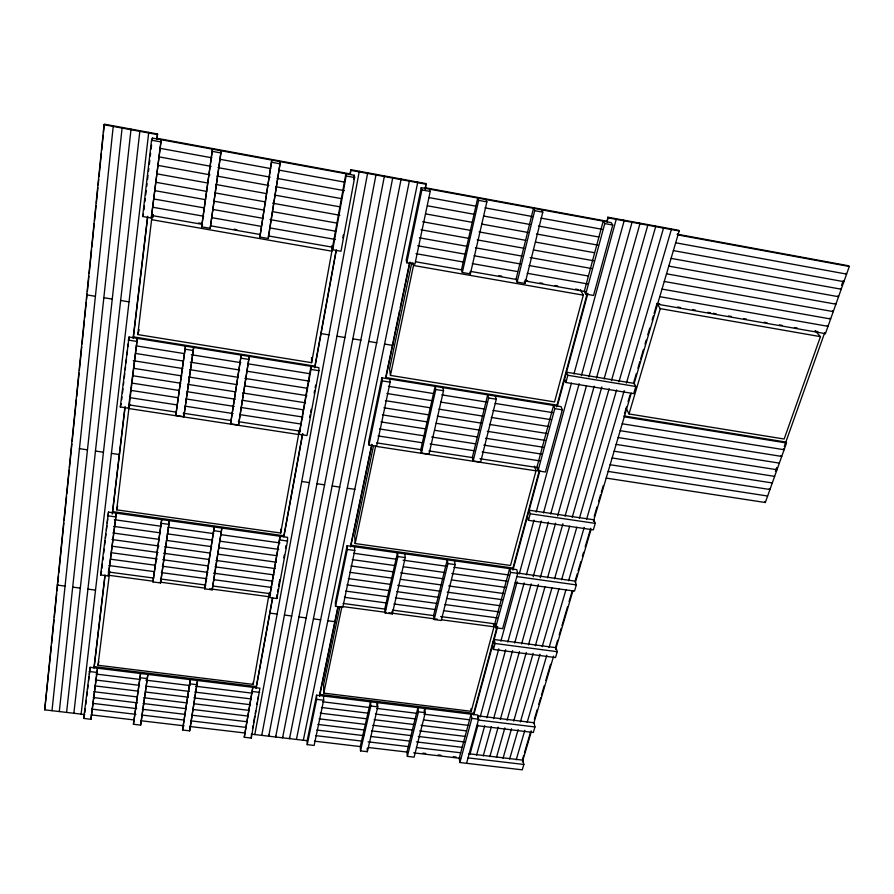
<?xml version="1.0" encoding="UTF-8"?>
<svg xmlns="http://www.w3.org/2000/svg" width="894" height="894" viewBox="0 0 894 894"><rect width="100%" height="100%" fill="white"/><g stroke="black" fill="none" stroke-linecap="round" stroke-linejoin="round"><path stroke-width="1.34" d="M299.177 434.339L310.933 366.35L310.967 369.434L299.177 434.339L306.977 435.534L318.946 370.708L318.867 367.624L129.049 337.038L120.299 406.96L128.434 408.2L129.317 404.937L137.318 338.379L128.434 408.2M129.965 404.524L128.881 408.547L116.701 509.848L280.705 533.025L298.596 434.518L298.618 430.416M289.533 737.416L289.522 738.634L401.138 179.012M282.627 736.6L282.593 737.829L392.801 177.47M269.507 597.516L280.079 536.277L269.507 597.516L276.894 598.511L287.499 541.049L287.577 537.328L108.498 512.094L100.609 574.943L108.286 575.971L116.298 513.19L108.286 575.971M283.867 536.813L283.89 535.752L112.666 511.603L112.398 512.642M275.698 735.784L275.665 737.014L384.442 175.928M280.705 533.025L280.817 529.237M276.894 598.511L277.006 594.599M268.77 734.969L268.725 736.187L376.072 174.375M269.943 611.988L269.899 613.116L277.196 614.077M109.772 571.322L98.005 665.248L253.214 684.402L269.295 592.733M244.263 737.259L252.812 687.33L244.263 737.259L251.281 738.075L259.908 688.201L90.149 667.304L83.667 718.43L90.942 719.29L97.513 668.209L90.942 719.29M256.243 687.743L256.299 686.558L94.239 666.589L93.971 667.773M251.281 738.075L251.449 734.834M253.214 684.402L253.348 681.966M259.875 237.022L271.776 160.093L259.875 237.022L268.301 238.508L280.347 161.669L268.703 234.586M268.301 238.508L268.491 235.96M238.508 425.052L249.258 356.415L238.508 425.052L230.574 423.834L241.19 355.108L230.574 423.834M84.74 714.541L44.7 709.836L104.039 124.735L104.352 124.165L157.556 133.999L156.897 139.531M51.36 646.295L44.7 709.836M51.64 643.524L54.031 619.978M54.31 617.206L56.702 593.661M56.981 590.9L57.685 583.972L57.35 585.089L65.005 586.095M57.819 582.586L58.523 575.647M58.814 572.875L63.876 522.945M64.156 520.163L66.558 496.583M66.838 493.812L69.229 470.233M69.508 467.461L71.9 443.882M72.179 441.111L76.403 399.495M76.694 396.724L79.085 373.144M79.365 370.373L81.756 346.783M82.036 344.011L84.427 320.432M84.718 317.661L86.26 302.407M86.539 299.624L87.109 294.081L86.785 294.886L95.245 296.283M87.388 291.321L88.931 276.123M89.21 273.363L91.59 249.873M91.87 247.113L94.261 223.623M94.54 220.863L96.083 205.665M96.362 202.904L97.904 187.706M98.184 184.946L98.742 179.426M99.022 176.654L101.413 153.176M101.692 150.415L103.235 135.218M103.514 132.457L104.218 125.54M52.008 710.696L113.27 125.808M212.18 589.85L221.846 528.063L212.18 589.85L204.681 588.855L214.236 526.991L204.681 588.855M59.306 711.557L122.154 127.451M66.581 712.406L131.038 129.094M73.856 713.267L139.889 130.725M189.651 730.856L197.507 680.513L189.651 730.856L182.544 730.018L190.299 679.63L182.544 730.018M81.108 714.116L148.728 132.368M151.276 218.013L161.211 139.721L151.276 218.013L142.615 216.493L151.555 140.19L152.393 138.101L354.337 175.302L354.616 177.548L341.005 251.236L332.724 249.784L332.568 247.202L345.9 173.749L346.134 175.984L332.724 249.784M84.818 712.741L85.299 708.607M85.779 704.483L86.271 700.348M86.752 696.225L87.243 692.09M87.567 689.341L88.048 685.206M88.528 681.072L89.02 676.948M89.344 674.188L90.149 667.304M101.905 568.327L102.385 564.215M102.866 560.102L103.19 557.353M103.67 553.241L104.151 549.128M104.632 545.016L105.123 540.892M105.436 538.154L105.928 534.042M106.408 529.93L106.889 525.806M107.213 523.068L107.693 518.956M108.174 514.843L108.498 512.094M121.707 399.618L122.02 396.891M122.5 392.812L122.981 388.734M123.461 384.655L123.774 381.928M124.255 377.849L124.735 373.77M125.216 369.691L125.529 366.965M126.009 362.886L126.49 358.807M126.97 354.728L127.451 350.649M127.931 346.559L128.244 343.844M128.725 339.765L129.049 337.038M143.968 209.9L144.459 205.754M144.94 201.608L145.264 198.848M145.756 194.713L146.236 190.567M146.728 186.421L147.052 183.661M147.532 179.526L148.024 175.38M148.505 171.235L148.829 168.474M149.32 164.328L149.801 160.194M150.293 156.048L150.617 153.287M151.097 149.142L151.589 145.007M152.069 140.861L152.393 138.101M93.959 667.874L104.978 575.066M112.219 514.117L124.903 407.463M133.128 338.2L147.611 216.303M156.83 138.738L157.556 133.999M94.228 666.689L105.09 575.356M112.655 511.692L125.149 406.535M133.374 337.362L147.689 217.007M331.573 245.906L331.886 251.192L311.637 362.673L137.777 334.579L151.6 219.656L153.265 214.605L152.941 217.343M133.441 724.263L140.57 673.506L133.441 724.263L140.637 725.112L147.868 674.411L140.637 725.112M152.963 581.938L161.691 519.593L152.963 581.938L160.54 582.955L169.391 520.677L160.54 582.955M175.783 415.453L185.483 346.134L175.783 415.453L183.818 416.682L193.652 347.453L183.818 416.682M201.642 226.83L212.493 149.164L201.642 226.83L210.179 228.328L221.187 150.773L210.179 228.328M256.165 687.318L272.447 598.298M283.968 535.327L302.507 434.037M314.777 366.953L336.077 250.543M350.113 173.827L350.861 169.715L426.058 183.616L425.108 189.718M256.109 688.503L272.659 598.041M283.946 536.378L302.753 433.601M314.789 367.825L336.379 249.907M350.861 169.715L350.18 174.464L350.09 173.894M277.52 591.873L278.023 589.146M278.526 586.419L279.777 579.603M283.8 557.789L284.303 555.051M285.566 548.234L286.069 545.508M309.693 417.397L310.184 414.704M310.687 412.011L311.179 409.329M314.152 393.181L314.654 390.499M315.146 387.806L315.638 385.113M342.815 237.782L343.318 235.066M353.588 179.37L354.337 175.302M252.499 728.398L252.991 725.716M253.483 723.034L254.723 716.34M255.215 713.658L255.706 710.976M256.947 704.282L257.438 701.6M257.93 698.918L258.433 696.236M254.801 734.555L359.276 171.279M261.763 735.371L367.68 172.833M296.428 739.45L409.463 180.543M303.323 740.266L417.766 182.085M495.645 627.744L510.586 572.384L509.625 568.618L494.762 623.811L495.645 627.744L502.64 628.683L517.727 573.389L516.732 569.623L347.118 545.72L335.384 602.433L335.529 606.344L342.804 607.317L354.75 550.492L354.505 546.759M537.998 470.881L554.805 408.636L553.565 405.451L536.869 467.461L537.998 470.881L545.385 472.021L562.337 409.843L561.063 406.658L381.883 377.782L368.663 441.658L368.987 445.022L376.665 446.195L390.13 382.163L389.683 379.045M612.759 225.042L604.78 223.567L603.193 221.142L584.296 291.355L585.738 294.081L593.549 295.456L612.759 225.042L611.127 222.606L421.242 187.628L406.234 260.12L406.781 262.747L414.917 264.177L430.204 191.45L429.522 189.148M466.567 763.308L478.603 719.223L477.832 715.021L316.577 695.174L307.223 740.321L307.245 744.635L314.152 745.451L323.662 700.226L323.572 696.035M335.529 606.344L347.33 549.452L347.118 545.72M368.987 445.022L382.274 380.9L381.883 377.782M406.781 262.747L421.879 189.919L421.242 187.628M307.245 744.635L316.632 699.365L316.577 695.174M319.516 695.119L337.887 606.925M350.984 544.055L371.759 444.307M385.705 377.346L399.64 310.453M400.21 307.726L409.575 262.713M425.767 184.98L425.388 188.388M319.538 696.314L338.2 606.747M350.683 546.849L371.96 444.765M385.862 378.061L410.022 262.098M339.888 606.657L323.606 684.558L323.796 693.118L471.239 711.311L493.991 626.806L493.399 624.124M373.424 446.207L354.672 535.942L355.175 543.541L510.508 565.489L535.998 470.836L534.467 466.165M411.754 262.802L389.549 369.077L390.443 375.413L554.559 401.931L583.313 295.165L580.362 289.567M323.796 693.118L341.977 606.478M355.175 543.541L375.581 446.296L535.998 470.836M390.443 375.413L413.509 265.473L412.916 262.769M98.005 665.248L98.832 661.605M385.135 612.971L397.919 556.56L397.472 552.816L384.755 609.049L385.135 612.971L392.321 613.932L405.25 557.588L404.77 553.844M421.387 453.034L435.791 389.505L435.121 386.364L420.806 449.66L421.387 453.034L428.975 454.197L443.536 390.745L442.832 387.605M462.31 272.469L478.659 200.368L477.72 198.032L461.483 269.82L462.31 272.469L470.356 273.877L486.872 201.876L485.9 199.541M83.667 718.43L84.405 715.2M360.528 750.882L370.809 706.003L370.507 701.812L360.271 746.557L360.528 750.882L367.356 751.686L377.76 706.863L377.424 702.662L376.799 705.366M434.171 619.531L447.928 563.589L447.246 559.834L433.568 615.597L434.171 619.531L441.278 620.481L455.169 564.606L454.454 560.851M473.149 460.958L488.638 397.998L487.711 394.835L472.323 457.56L473.149 460.958L480.648 462.109L496.282 399.227L495.332 396.064M517.134 282.068L534.69 210.671L533.461 208.302L516.028 279.386L517.134 282.068L525.069 283.465L542.792 212.169L541.529 209.788M100.609 574.943L101.581 571.065M116.701 509.848L117.628 506.116M407.362 756.369L418.437 711.847L417.923 707.646L406.915 752.055L407.362 756.369L414.112 757.162L425.298 712.686L424.762 708.484L424.08 711.177M119.561 453.571L119.304 454.554L111.337 453.381M585.738 294.081L604.78 223.567M459.896 762.526L471.831 718.396L471.082 714.183L459.225 758.213L459.896 762.526L522.252 769.835L523.85 764.459L522.901 760.157L468.691 753.731M473.574 713.602L497.098 626.616M512.776 568.64L539.406 470.222M556.537 406.859L587.112 293.835M634.025 383.85L679.172 230.987L678.613 230.283L607.831 217.208L607.205 221.891M473.786 714.787L497.701 626.471M512.966 570.07L539.864 470.702M557.308 406.245L587.894 293.266M607.194 221.924L607.831 217.208M493.421 649.435L495.041 643.49L494.17 639.512L556.113 647.703L557.253 651.692L555.509 657.571L493.421 649.435L492.572 645.423M528.477 520.319L530.243 513.771L529.17 510.206L593.884 519.794L595.259 523.381L593.348 529.851L528.477 520.319L527.404 516.721M565.88 382.487L567.846 375.268L566.517 372.206L634.159 383.392L635.813 386.487L633.701 393.617L565.88 382.487L564.572 379.402M469.942 754.357L477.977 724.967M480.167 716.954L498.796 648.843M500.886 641.188L517.123 581.804M519.302 573.847L533.997 520.118M536.188 512.072L571.456 383.079M573.959 373.927L616.223 219.354L615.754 218.672M476.58 755.139L484.693 725.794M486.906 717.781L505.691 649.748M507.803 642.104L524.152 582.922M526.376 574.842L541.239 521.046M543.463 512.966L579.156 383.727M581.391 375.648L624.146 220.818L623.666 220.136M483.218 755.922L491.387 726.61M493.622 718.608L512.575 650.653M514.698 643.021L531.192 583.905M533.182 576.753L548.424 522.096M550.682 514.039L586.442 385.828M588.923 376.899L632.047 222.282L631.555 221.589M489.834 756.704L498.159 727.135M500.327 719.435L519.448 651.547M521.593 643.937L538.344 584.452M540.233 577.747L555.61 523.158M557.632 515.972L594.186 386.208M596.454 378.151L639.948 223.735L639.445 223.053M120.299 406.96L121.226 403.697M496.438 757.486L504.842 727.951M507.032 720.262L526.309 652.452M528.477 644.853L544.982 586.777M547.53 577.826L562.918 523.75M565.064 516.173L601.818 386.957M604.098 378.911L647.815 225.187L647.301 224.506M503.043 758.268L511.513 728.766M513.715 721.078L533.159 653.346M535.338 645.759L551.989 587.76M554.559 578.82L569.69 526.141M572.249 517.235L609.16 388.678M611.462 380.643L655.682 226.64L655.157 225.947M137.777 334.579L139.185 329.718M509.625 759.051L518.162 729.582M520.397 721.905L539.998 654.252M542.2 646.675L558.985 588.744M561.577 579.804L576.831 527.203M579.413 518.297L616.625 389.907M618.95 381.883L663.527 228.093L662.99 227.4M516.218 759.788L524.845 730.275M527.158 722.386L546.815 655.213M549.039 647.58L565.969 589.716M568.584 580.798L584.218 527.371M586.565 519.358L624.224 390.633M626.415 383.124L671.349 229.546L670.802 228.842M133.184 337.708L133.441 336.859L314.923 366.115L314.945 366.998M522.521 759.319L523.705 755.307M524.487 752.625L530.812 731.225M534.366 719.178L537.126 709.814M538.702 704.461L540.68 697.778M541.462 695.096L544.234 685.732M545.809 680.379L550.548 664.32M555.677 646.943L557.644 640.272M559.219 634.941L561.186 628.281M561.968 625.61L567.478 606.948M569.053 601.617L572.194 590.945M575.345 580.284L577.312 573.613M578.094 570.953L580.854 561.622M582.419 556.28L583.603 552.291M585.179 546.949L590.688 528.287M594.219 516.285L596.98 506.954M598.555 501.623L600.522 494.963M601.304 492.292L603.271 485.632M624.515 413.631L626.482 406.971M628.057 401.641L630.024 394.969M633.567 382.967L636.327 373.591M637.914 368.239L639.88 361.534M640.674 358.863L643.445 349.487M645.021 344.123L646.206 340.111M647.792 334.747L649.759 328.053M652.139 320.018L653.324 316.007M654.106 313.325L656.878 303.949M522.398 761.878L531.483 731.08M533.863 723.056L553.632 656.107M555.61 649.413L572.942 590.699M575.311 582.687L591.068 529.304M593.437 521.303L631.265 393.192M517.246 572.998L575.088 581.122L576.339 584.911L574.507 591.09L515.156 582.821M477.619 715.815L533.953 722.743L534.958 726.956L533.316 732.488L476.86 725.615M815.172 330.78L820.446 336.647L784.161 439.021L629.007 413.956L660.253 308.631L657.28 304.083M142.615 216.493L143.487 214.046M775.411 471.395L776.808 467.473M784.261 446.508L824.76 332.557M841.522 285.398L842.919 281.476M606.199 478.1L765.32 502.517L786.508 442.977L785.848 442.049L623.833 415.922M659.783 303.904L657.034 303.424L657.548 304.206L825.408 333.652L849.3 266.49L848.507 265.753L677.093 234.161M156.808 138.905L157.042 138.313L350.739 174.017M422.884 753.117L425.656 753.441M438.116 754.916L440.876 755.24M453.336 756.704L456.108 757.028M91.177 714.887L134.178 719.949M141.107 720.765L184.108 725.827M189.651 726.476L245.124 733.013M314.431 741.16L361.31 746.68M368.205 747.496L406.804 752.033M413.698 752.849L460.578 758.369M251.315 734.142L307.458 740.746M92.54 703.354L136.726 708.618M142.247 709.266L185.058 714.362M191.964 715.189L247.191 721.76M316.767 730.04L363.836 735.639M370.753 736.466L409.519 741.081M416.436 741.908L462.12 747.339M91.847 709.132L135.944 714.351M141.453 714.999L184.164 720.061M191.059 720.877L246.174 727.403M315.593 735.617L361.187 741.014M368.093 741.83L409.541 746.736M416.448 747.552L460.656 752.782M468.054 757.889L523.85 764.459M94.619 685.854L138.704 691.196M145.599 692.023L188.31 697.197M193.83 697.868L250.32 704.696M320.276 713.166L367.199 718.843M374.105 719.681L414.134 724.531M421.04 725.358L466.59 730.879M93.937 691.721L136.927 696.895M143.856 697.722L186.857 702.896M193.786 703.734L249.258 710.406M319.091 718.821L365.925 724.453M372.809 725.28L412.76 730.085M419.644 730.923L465.103 736.388M93.233 697.543L137.52 702.852M143.051 703.511L185.952 708.64M192.869 709.478L248.23 716.094M317.906 724.442L364.64 730.029M371.513 730.856L411.385 735.628M418.258 736.455L464.992 742.042M89.165 671.483L96.574 672.389M139.833 677.697L147.152 678.591M189.785 683.821L197.026 684.703M252.589 691.52L259.718 692.392M316.632 699.365L323.662 700.226M370.809 706.003L377.76 706.863M418.437 711.847L425.298 712.686M471.831 718.396L478.603 719.223M534.958 726.956L478.391 720.028L477.809 716.865M96.027 674.054L140.313 679.474M145.856 680.155L190.143 685.575M195.674 686.257L252.421 693.196M322.667 701.79L369.781 707.556M376.72 708.406L416.906 713.334M423.845 714.172L469.573 719.771M95.323 679.965L139.509 685.352M146.415 686.19L189.226 691.397M194.747 692.068L251.37 698.963M321.46 707.489L368.496 713.222M375.413 714.06L415.52 718.944M423.823 719.949L469.462 725.503M72.649 587.101L80.27 588.107M87.891 589.112L95.49 590.118M284.471 615.038L291.735 616M298.998 616.961L306.24 617.91M313.47 618.86L320.689 619.821M327.886 620.771L335.082 621.71L335.038 620.581M495.041 643.49L557.253 651.692M108.152 571.948L153.589 578.049M160.473 578.966L205.911 585.067M212.794 585.983L270.625 593.739M343.117 603.461L385.694 609.172M392.555 610.099L433.746 615.62M440.619 616.547L495.544 623.911M108.822 575.289L153.053 581.201M159.959 582.128L205.564 588.23M209.71 588.788L269.139 596.734M343.352 606.657L386.197 612.39M388.957 612.759L437.334 619.229M441.48 619.788L493.991 626.806M111.817 552.783L157.199 558.973M162.697 559.722L208.078 565.902M214.951 566.841L274.078 574.909M347.028 584.855L389.873 590.699M396.78 591.638L438.239 597.293M446.531 598.421L500.439 605.774M111.079 559.264L155.332 565.265M162.25 566.204L207.9 572.395M213.431 573.143L272.905 581.212M345.721 591.09L387.091 596.7M395.371 597.818L436.741 603.428M445.011 604.556L498.796 611.842M108.923 565.533L154.461 571.668M161.356 572.607L206.905 578.742M213.8 579.681L271.765 587.492M344.413 597.293L387.08 603.048M393.963 603.975L435.244 609.54M443.502 610.658L497.165 617.888M112.007 539.54L158.976 546.01M164.507 546.77L210.09 553.062M218.371 554.202L276.391 562.203M349.632 572.294L392.287 578.172M400.546 579.312L441.826 585.011M448.71 585.95L503.758 593.549M112.61 546.268L158.082 552.503M163.602 553.263L209.073 559.499M215.968 560.437L275.229 568.573M348.314 578.586L390.879 584.419M397.741 585.369L440.306 591.202M447.179 592.141L502.104 599.673M113.572 526.354L160.372 532.869M167.256 533.83L212.671 540.166M219.555 541.127L278.749 549.374M352.292 559.622L395.137 565.589M403.429 566.751L444.888 572.529M451.805 573.49L507.088 581.201M112.778 532.958L159.467 539.428M166.34 540.378L211.654 546.659M218.527 547.62L276.201 555.61M350.962 565.969L393.706 571.903M400.601 572.853L443.357 578.787M451.626 579.927L505.412 587.38M350.75 545.184L512.944 568.059L513.223 569.132M107.548 515.771L115.382 516.866M160.998 523.281L168.742 524.365M213.811 530.69L221.455 531.774M279.967 539.987L287.499 541.049M347.33 549.452L354.75 550.492M397.919 556.56L405.25 557.588M447.928 563.589L455.169 564.606M510.586 572.384L517.727 573.389M114.365 519.705L161.278 526.287M168.173 527.248L213.7 533.629M220.594 534.601L279.923 542.915M353.599 553.241L396.165 559.208M403.038 560.169L446.978 566.327M453.85 567.288L508.787 574.987M516.855 576.574L576.339 584.911M530.243 513.771L595.259 523.381M79.343 448.654L87.366 449.838M95.367 451.023L103.358 452.196M301.837 481.497L309.458 482.626M317.068 483.743L324.656 484.872M332.244 485.99L339.809 487.107M347.364 488.225L354.907 489.331M129.406 404.948L176.286 412.145M183.181 413.196L231.434 420.605M238.318 421.666L300.362 431.176M376.62 442.876L422.091 449.861M428.975 450.911L473.071 457.683M479.955 458.734L537.83 467.618M128.881 408.547L298.596 434.518M131.127 390.421L177.861 397.674M186.108 398.947L234.217 406.412M241.089 407.474L302.954 417.073M379.503 428.941L424.806 435.97M431.679 437.032L475.608 443.849M483.844 445.134L541.496 454.074M610.144 464.724L769.957 489.51L769.321 488.526M130.245 397.696L176.878 404.893M185.103 406.167L233.099 413.564M239.95 414.626L300.295 423.935M378.039 435.926L423.242 442.899M430.092 443.96L473.921 450.721M482.145 451.984L539.674 460.857M608.166 471.429L767.633 496.025M132.86 375.737L180.834 383.258M187.684 384.331L235.658 391.863M242.52 392.935L305.569 402.825M382.464 414.872L427.969 422.013M436.238 423.309L478.994 430.014M487.264 431.31L545.195 440.396M614.133 451.202L774.629 476.368M131.999 383.101L178.856 390.41M187.125 391.695L235.345 399.216M242.24 400.288L302.865 409.743M380.978 421.923L426.382 429.008M434.64 430.293L477.295 436.954M485.554 438.239L543.34 447.246M612.133 457.974L772.282 482.95M133.262 360.695L182.845 368.551M189.729 369.647L237.938 377.29M244.833 378.374L306.81 388.208M385.403 400.657L430.752 407.854M438.999 409.161L482.972 416.135M491.219 417.431L548.938 426.583M618.167 437.557L779.344 463.114M133.742 368.339L181.84 375.927M188.712 377.011L236.798 384.588M245.045 385.895L306.877 395.64M383.917 407.787L429.154 414.917M437.389 416.213L481.263 423.13M489.487 424.426L547.072 433.512M616.145 444.396L776.975 469.752L776.338 468.802M136.413 345.922L184.488 353.633M191.35 354.728L240.799 362.651M247.672 363.757L309.48 373.658M388.387 386.309L433.579 393.55M441.792 394.869L486.984 402.11M495.198 403.429L552.716 412.637M622.235 423.778L784.105 449.727L783.446 448.788M135.508 353.432L183.46 361.075M190.321 362.171L239.648 370.027M246.498 371.122L309.525 381.168M386.912 393.505L432.361 400.747M440.63 402.065L484.704 409.094M492.963 410.413L550.816 419.632M620.201 430.684L781.725 456.432L781.065 455.493M624.28 416.839L786.508 442.977M128.144 340.033L136.458 341.374M184.868 349.152L193.082 350.482M240.877 358.159L248.979 359.466M310.967 369.434L318.946 370.708M382.274 380.9L390.13 382.163M435.791 389.505L443.536 390.745M488.638 397.998L496.282 399.227M554.805 408.636L562.337 409.843M103.682 297.668L112.108 299.065M120.511 300.451L128.904 301.837M329.081 334.892L321.058 333.574L321.035 332.736M337.083 336.211L345.062 337.53M353.029 338.848L360.986 340.167M368.931 341.474L376.855 342.782M384.766 344.089L392.667 345.397L392.533 344.548M567.846 375.268L635.813 386.487M198.613 222.975L201.34 223.455M234.15 229.21L236.888 229.691M498.964 275.676L501.702 276.157M524.934 280.235L527.661 280.716M539.965 282.873L542.703 283.353M554.995 285.51L557.733 285.991M575.501 289.108L578.239 289.589M677.641 307.033L680.39 307.514M692.761 309.693L695.51 310.173M707.869 312.341L710.618 312.822M713.367 313.302L716.116 313.783M728.487 315.962L731.225 316.442M743.596 318.61L746.345 319.091M764.202 322.231L766.951 322.712M779.322 324.88L782.071 325.36M794.431 327.528L797.18 328.009M815.049 331.149L817.798 331.629M151.902 215.521L202.558 224.405M210.772 225.847L260.065 234.485M268.278 235.927L332.624 247.213M415.766 261.797L462.299 269.954M470.512 271.396L517.045 279.565M525.259 281.007L585.481 291.567M151.6 219.656L331.886 251.192M413.509 265.473L583.313 295.165M660.253 308.631L820.446 336.647M153.857 198.982L204.402 207.944M212.604 209.397L263.149 218.359M269.988 219.578L335.563 231.2M417.699 245.772L465.841 254.298M474.088 255.762L520.844 264.054M529.103 265.518L588.241 276M662.007 289.086L830.627 318.99L829.867 318.186M152.885 207.274L203.676 216.225M211.912 217.678L261.327 226.394M269.563 227.847L335.451 239.469M416.045 253.684L464.064 262.154M472.3 263.607L517.57 271.586M527.169 273.285L587.537 283.923M659.772 296.663L828.012 326.332L827.263 325.528M154.852 190.645L205.542 199.686M213.755 201.15L264.434 210.179M272.659 211.654L337.027 223.131M419.342 237.804L467.227 246.342M475.429 247.806L521.94 256.097M530.153 257.561L591.716 268.535M664.264 281.465L833.253 311.604L832.493 310.81M156.841 173.838L207.419 182.957M215.622 184.432L266.2 193.551M274.402 195.026L340.011 206.86M422.706 221.757L470.814 230.428M479.072 231.915L525.806 240.341M535.428 242.073L594.532 252.734M668.79 266.121L838.55 296.719L837.779 295.948M155.858 182.264L206.67 191.383M214.918 192.858L265.719 201.966M272.592 203.195L339.876 215.253M421.018 229.803L469.015 238.407M477.24 239.883L523.873 248.241M533.472 249.962L593.806 260.78M666.522 273.81L835.89 304.172L835.13 303.401M158.886 156.852L211.096 166.362M217.968 167.614L270.178 177.135M277.051 178.387L344.38 190.657M427.444 205.788L474.055 214.281M483.654 216.035L530.254 224.528M538.479 226.026L598.801 237.011M673.372 250.599L843.891 281.677L843.109 280.928M157.869 165.368L209.945 174.811M216.795 176.051L268.87 185.483M275.721 186.723L341.508 198.647M425.745 213.912L472.233 222.338M481.81 224.081L528.298 232.507M536.512 233.993L598.041 245.146M671.081 258.377L841.209 289.209L840.438 288.449M424.784 187.662L607.16 221.276M849.3 266.49L678.01 234.932L677.451 234.228M151.555 140.19L160.428 141.822M211.99 151.309L220.74 152.919M271.597 162.272L280.224 163.859M346.134 175.984L354.616 177.548M421.879 189.919L430.204 191.45M478.659 200.368L486.872 201.876M534.69 210.671L542.792 212.169M159.892 148.281L211.867 157.802M220.069 159.311L270.681 168.575M278.883 170.083L344.536 182.108M429.12 197.608L475.496 206.112M485.04 207.855L532.768 216.605M540.959 218.102L602.332 229.345M675.685 242.788L846.596 274.1L845.802 273.363M104.039 124.735L157.322 134.581M350.929 170.352L426.248 184.265M608.289 217.89L679.172 230.987M824.659 332.836L825.408 333.652M764.705 501.523L765.32 502.517M626.281 408.502L629.007 413.956M565.656 373.156L566.025 374.016M524.309 281.666L525.069 283.465M557.353 406.055L556.996 405.15L385.672 377.525L385.783 378.408M469.775 272.111L470.356 273.877M493.086 641.445L493.332 642.585M473.865 714.529L473.652 713.334L319.672 694.37L319.694 695.554M470.803 708.864L471.239 711.311M392.053 611.317L392.321 613.932M367.143 748.446L367.356 751.686M311.57 357.667L311.637 362.673"/></g></svg>
